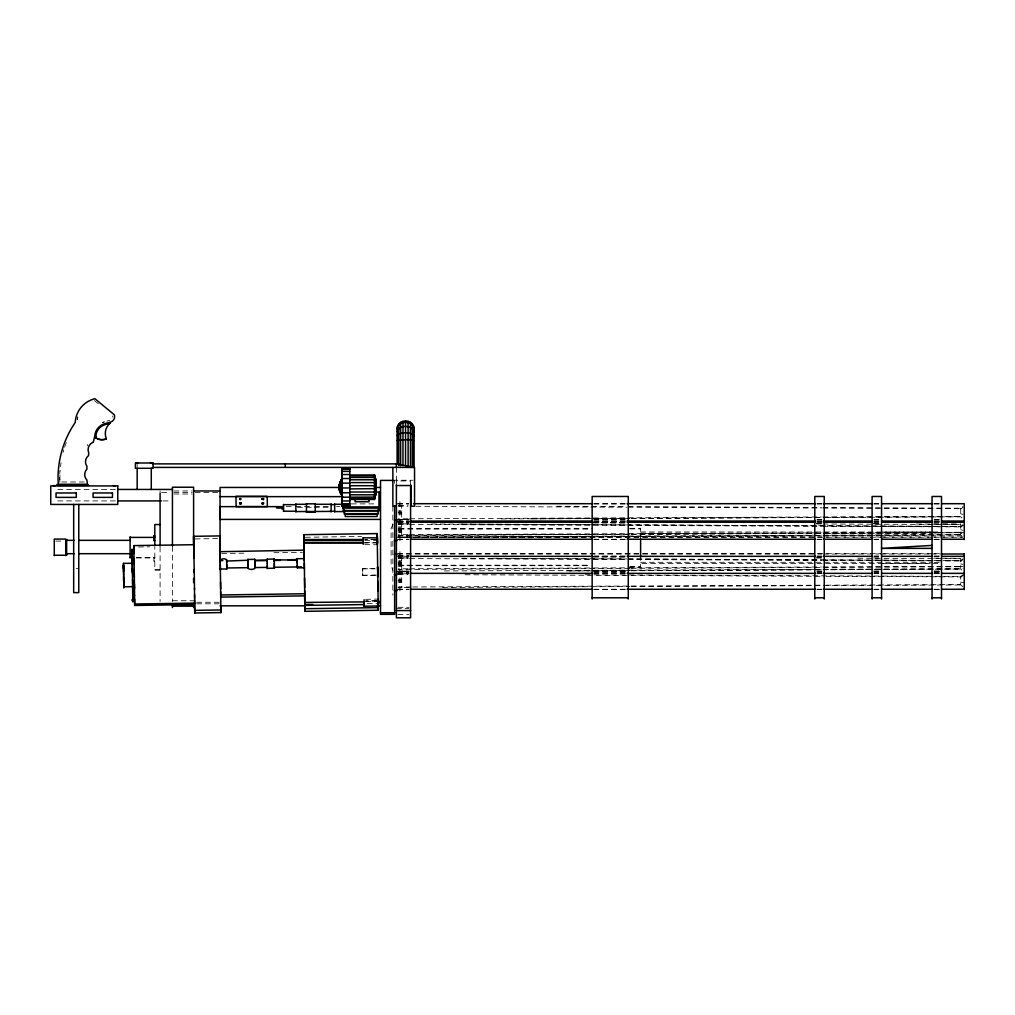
<?xml version="1.0" encoding="UTF-8"?>
<svg xmlns="http://www.w3.org/2000/svg" width="1015" height="1015" viewBox="0 0 1015 1015"><rect width="100%" height="100%" fill="white"/><g stroke="black" fill="none" stroke-linecap="round" stroke-linejoin="round"><path stroke-width="0.75" stroke-dasharray="5 3.75" d="M392.868 524.451L391.105 528.574L391.105 565.71L392.868 570.29M822.949 507.538L960.723 508.223L963.07 506.384M963.07 524.603L960.723 526.43L627.942 524.806M627.942 559.049L960.723 560.546L963.07 558.719M585.16 574.744L960.723 576.444L963.07 574.617M960.723 508.908L963.07 507.36M960.723 527.115L964.25 524.806M960.723 561.232L963.07 559.696M960.723 577.129L964.25 574.82M102.718 422.38L104.329 421.821M102.553 422.583L104.152 422.037M106.968 421.085L109.607 420.35M195.146 538.914L218.238 538.572M305.363 537.278L361.53 536.44M138.509 546.996L149.548 546.831M221.6 553.505L243.79 553.175M273.91 552.731L302.445 552.3M375.309 575.327L362.761 575.518L362.685 570.938L362.659 568.793L375.207 568.578M362.672 568.768L375.207 568.857M362.761 575.239L376.87 575.023M365.628 599.357L376.616 599.078M365.666 601.514L376.641 601.349M367.252 603.62L376.666 603.481M409.261 519.363L398.159 519.414L401.686 519.414M501.169 518.919L629.731 518.31M631.114 518.297L960.723 516.724M408.03 519.528L401.686 519.566L401.686 505.47L408.03 505.495M531.555 518.919L629.731 518.437M631.317 518.437L824.523 517.485M826.109 517.472L960.723 516.813L964.25 519.566M398.159 535.311L629.731 534.22M631.114 534.195L960.723 532.621M411.189 535.413L398.159 535.463M412.775 535.4L629.731 534.334M631.317 534.334L824.523 533.382M826.109 533.37L960.723 532.71L963.07 534.55M629.731 536.529L398.159 537.633L411.189 537.722M631.114 536.516L960.723 534.943M412.775 537.722L629.731 536.656M631.317 536.643L824.523 535.692M826.109 535.692L960.723 535.032L964.25 537.772M629.731 568.337L398.159 569.428L401.686 569.428M631.114 568.311L960.723 566.738L963.07 568.654M409.261 571.686L398.159 571.75L401.686 571.75M566.142 570.938L629.528 570.633M631.114 570.633L960.723 569.047L826.109 569.808M408.03 571.711L401.686 571.889L401.686 555.484L398.159 555.484L401.686 555.636M569.555 570.938L629.731 570.646M631.317 570.76L824.523 569.707M409.261 587.596L398.159 587.647L401.686 587.647M442.527 587.431L629.731 586.543M631.114 586.53L960.723 584.957M408.03 518.767L398.159 518.792M409.603 518.767L626.572 517.815M628.158 517.802L821.363 516.952M822.949 516.952L960.723 516.343M408.03 534.664L398.159 534.702M409.603 534.664L626.572 533.712M628.158 533.7L821.363 532.862M822.949 532.85L960.723 532.253M408.03 536.986L398.159 537.011M409.603 536.973L626.572 536.022M628.158 536.022L821.363 535.171M822.949 535.171L960.723 534.562M408.03 568.781L398.159 568.819M409.603 568.781L626.572 567.829M628.158 567.816L821.363 566.979M822.949 566.966L960.723 566.357M401.686 571.128L408.03 571.102M444.443 570.938L626.572 570.138M628.158 570.138L821.363 569.288M822.949 569.275L960.723 568.679M411.189 586.987L398.159 587.025M412.775 586.975L629.731 586.023M631.317 586.023L824.523 585.173M826.109 585.173L960.723 584.577M392.868 480.247L413.003 480.247M57.804 489.446L116.179 489.446M173.946 490.981L192.089 490.981M161.626 492.503L169.34 492.503M173.946 492.503L192.089 492.503M195.146 492.503L218.491 492.503M173.946 494.001L192.089 494.001M57.804 500.915L116.179 500.915M163.06 500.915L169.315 500.915M397.626 503.694L408.702 503.694M593.889 503.694L625.545 503.694M817.05 503.694L821.807 503.694M874.029 503.694L878.787 503.694M934.181 503.694L940.512 503.694M351.317 503.884L377.136 503.884M397.626 503.998L408.702 503.998M593.889 503.998L625.545 503.998M817.05 503.998L821.807 503.998M874.029 503.998L878.787 503.998M934.181 503.998L940.512 503.998M398.159 505.622L401.686 505.622M398.159 506.231L408.03 506.257M286.23 506.637L294.084 506.637M295.657 506.637L312.95 506.637M314.51 506.637L328.657 506.637M336.523 506.637L339.657 506.637M297.395 507.284L312.734 507.284M314.269 507.284L328.061 507.284M398.159 511.04L401.686 511.04M398.159 512.156L401.686 512.156M398.159 512.88L401.686 512.88M398.159 513.983L401.686 513.983M397.626 519.604L408.702 519.604M593.889 519.604L625.545 519.604M817.05 519.604L821.807 519.604M874.029 519.604L878.787 519.604M934.181 519.604L940.512 519.604M397.626 519.896L408.702 519.896M593.889 519.896L625.545 519.896M817.05 519.896L821.807 519.896M874.029 519.896L878.787 519.896M934.181 519.896L940.512 519.896M397.626 521.038L408.702 521.038M593.889 521.038L625.545 521.038M817.05 521.038L821.807 521.038M874.029 521.038L878.787 521.038M934.181 521.038L940.512 521.038M397.626 521.329L408.702 521.329M593.889 521.329L625.545 521.329M817.05 521.329L821.807 521.329M874.029 521.329L878.787 521.329M934.181 521.329L940.512 521.329M397.626 521.913L408.702 521.913M593.889 521.913L625.545 521.913M817.05 521.913L821.807 521.913M874.029 521.913L878.787 521.913M934.181 521.913L940.512 521.913M398.159 522.129L408.03 522.167M397.626 522.218L408.702 522.218M593.889 522.218L625.545 522.218M817.05 522.218L821.807 522.218M874.029 522.218L878.787 522.218M934.181 522.218L940.512 522.218M401.686 523.829L398.159 523.829L409.261 523.88M398.159 524.451L408.03 524.476M398.159 526.937L401.686 526.937M398.159 528.054L401.686 528.054M629.82 528.346L640.617 528.346L640.617 538.394M399.022 528.574L592.151 528.574M398.159 528.777L401.686 528.777M629.82 528.904L640.617 528.904M399.022 529.094L590.565 529.094M398.159 529.259L401.686 529.259M398.159 529.893L401.686 529.893M398.159 530.363L401.686 530.363M398.159 531.086L401.686 531.086M640.617 531.974L932.049 532M932.684 531.949L940.042 531.949M398.159 532.203L401.686 532.203M881.553 532.025L930.476 532M934.155 532.875L940.042 532.875M640.617 533.18L932.049 533.18M397.626 536.935L821.807 536.935M823.381 536.935L878.787 536.935M880.36 536.935L929.435 536.935M931.009 536.935L962.664 536.935M397.626 537.227L824.967 537.227M826.553 537.227L881.946 537.227M883.532 537.227L932.595 537.227M934.181 537.227L962.664 537.227M397.626 539.244L408.702 539.244M593.889 539.244L625.545 539.244M817.05 539.244L821.807 539.244M874.029 539.244L878.787 539.244M934.181 539.244L940.512 539.244M397.626 539.549L408.702 539.549M593.889 539.549L625.545 539.549M817.05 539.549L821.807 539.549M874.029 539.549L878.787 539.549M934.181 539.549L940.512 539.549M364.778 540.361L375.753 540.361M55.825 541.084L63.539 541.084M364.778 542.479L375.753 542.479M363.218 543L375.753 542.936M364.778 544.649L375.778 544.763M397.626 553.708L824.967 553.708M826.553 553.708L881.946 553.708M883.532 553.708L932.595 553.708M934.181 553.708L940.512 553.708M397.626 554.012L821.807 554.012M823.381 554.012L878.787 554.012M880.36 554.012L929.435 554.012M931.009 554.012L940.512 554.012M397.626 556.03L408.702 556.03M593.889 556.03L625.545 556.03M817.05 556.03L821.807 556.03M874.029 556.03L878.787 556.03M934.181 556.03L940.512 556.03M397.626 556.334L408.702 556.334M593.889 556.334L625.545 556.334M817.05 556.334L821.807 556.334M874.029 556.334L878.787 556.334M934.181 556.334L940.512 556.334M136.276 557.375L154.8 557.375M154.8 557.666L153.912 557.666L153.912 561.181L154.8 561.181M153.912 557.831L154.8 557.831M398.159 557.806L408.03 557.831M136.276 557.946L154.8 557.946M401.686 557.946L398.159 557.946L409.261 557.857M398.159 558.567L408.03 558.593M153.912 561.029L154.8 561.029M398.159 561.054L401.686 561.054M398.159 562.17L401.686 562.17M640.617 562.297L932.049 562.297M934.155 562.615L940.042 562.615M398.159 562.894L401.686 562.894M398.159 563.376L401.686 563.376M881.553 563.465L930.476 563.49L640.617 563.515M932.684 563.541L940.042 563.541M398.159 564.01L401.686 564.01M398.159 564.48L401.686 564.48M398.159 565.203L590.565 565.19M399.022 565.71L590.565 565.71M398.159 566.319L401.686 566.319M629.82 566.586L640.617 566.586M629.82 567.144L640.617 567.144L640.617 557.616M76.227 568.679L78.777 568.679M154.8 569.352L160.091 569.352M398.159 569.58L401.686 569.58M160.091 570.24L154.8 570.24L154.8 546.59M397.626 571.052L408.702 571.052M593.889 571.052L625.545 571.052M817.05 571.052L821.807 571.052M874.029 571.052L878.787 571.052M934.181 571.052L940.512 571.052M397.626 571.344L408.702 571.344M593.889 571.344L625.545 571.344M817.05 571.344L821.807 571.344M874.029 571.344L878.787 571.344M934.181 571.344L940.512 571.344M397.626 571.927L408.702 571.927M593.889 571.927L625.545 571.927M817.05 571.927L821.807 571.927M874.029 571.927L878.787 571.927M934.181 571.927L940.512 571.927M397.626 572.232L408.702 572.232M593.889 572.232L625.545 572.232M817.05 572.232L821.807 572.232M874.029 572.232L878.787 572.232M934.181 572.232L940.512 572.232M397.626 573.361L408.702 573.361M593.889 573.361L625.545 573.361M817.05 573.361L821.807 573.361M874.029 573.361L878.787 573.361M934.181 573.361L940.512 573.361M397.626 573.665L408.702 573.665M593.889 573.665L625.545 573.665M817.05 573.665L821.807 573.665M874.029 573.665L878.787 573.665M934.181 573.665L940.512 573.665M401.686 573.843L398.159 573.843L409.261 573.754M398.159 574.465L408.03 574.49M398.159 579.273L401.686 579.273M398.159 580.377L401.686 580.377M398.159 581.113L401.686 581.113M398.159 582.217L401.686 582.217M398.159 587.786L401.686 587.786L401.686 573.703M397.626 589.258L408.702 589.258M593.889 589.258L625.545 589.258M817.05 589.258L821.807 589.258M874.029 589.258L878.787 589.258M934.181 589.258L940.512 589.258M397.626 589.563L408.702 589.563M593.889 589.563L625.545 589.563M817.05 589.563L821.807 589.563M874.029 589.563L878.787 589.563M934.181 589.563L940.512 589.563M172.436 600.753L193.599 600.753M196.707 602.276L220.052 602.276M196.707 603.798L220.052 603.798M397.982 607.313L409.007 607.313M396.396 608.645L409.007 608.645M397.982 614.38L409.007 614.38M84.283 482.011L60.126 481.985L59.923 478.458A96.184 96.159 0.8 0 1 60.177 470.529M556.892 506.231L626.572 506.574M628.158 506.587L821.363 507.538M415.947 506.295L626.572 507.221M628.158 507.221L821.363 508.071M822.949 508.084L960.723 508.68M398.159 521.367L409.261 521.431M593.077 522.319L624.986 522.471M816.517 523.41L822.861 523.448L816.517 523.512M873.56 523.689L879.954 523.727M933.787 523.981L960.723 524.121L960.723 535.032M398.159 521.52L409.261 521.57M593.077 522.446L624.986 522.585M873.56 523.791L879.954 523.816M916.355 523.994L960.723 524.209M593.318 522.979L624.986 523.106M816.606 523.956L821.363 523.968M822.949 523.981L960.723 524.577M398.159 523.689L409.261 523.74M461.546 523.994L626.572 524.793M431.438 523.994L626.572 524.907M627.942 524.933L960.723 526.519M409.603 524.476L626.572 525.427M628.158 525.44L821.363 526.29M822.949 526.29L960.723 526.899M398.159 555.636L409.261 555.535M593.077 556.563L624.986 556.588M816.517 557.628L822.861 557.565M873.56 557.907L879.954 557.831M933.787 558.199L940.131 558.136M941.704 558.237L960.723 558.326L960.723 569.149L964.25 571.889M401.686 556.245L408.03 556.271M593.318 557.083L624.986 557.222M816.606 558.072L821.363 558.085M857.789 558.25L960.723 558.694M493.544 558.25L626.572 558.91M628.158 558.91L821.363 559.861M822.949 559.874L960.723 560.546M461.546 558.25L626.572 559.024M409.603 558.593L626.572 559.544M628.158 559.557L821.363 560.407M822.949 560.407L960.723 561.016M465.035 574.744L629.731 575.467M631.317 575.467L824.523 576.317M826.109 576.33L960.723 576.913M960.723 513.844L963.07 514.402M960.723 529.741L963.07 530.312M960.723 532.05L964.25 532.9M960.723 563.858L963.07 564.416M960.723 566.167L963.07 566.738M960.723 582.077L964.25 582.914M963.07 586.873L960.723 585.046L960.723 576.444M94.458 400.62L99.267 404.516M59.872 482.379L59.657 478.826A97.148 97.136 0.8 0 1 59.91 470.808M362.761 575.518L362.71 572.688M362.672 568.971L362.723 571.597M960.723 508.223L960.723 516.813M410.593 484.815L410.593 480.945L396.396 480.945L396.396 483.521M401.686 521.367L401.686 537.772M399.923 501.575L399.923 540.944M399.923 551.589L399.923 590.958M396.396 467.407L396.396 480.247M394.632 480.412L394.632 483.368M392.868 506.282L392.868 595.158M172.436 546.4L172.436 601.476M160.091 490.981L160.091 492.503M160.091 546.971L160.091 601.476M137.165 464.324L137.165 466.963M112.716 415.947A3.984 3.984 0 0 1 112.741 417.165M77.153 419.423A24.271 24.259 0 0 1 77.724 416.886M77.242 419.652A24.03 24.017 0 0 1 77.812 417.14M60.545 466.57A96.184 96.159 0.8 0 1 61.078 462.637M63.057 452.386A97.148 97.136 0.8 0 1 63.793 449.81M64.592 447.272A97.148 97.136 0.8 0 1 66.419 442.236M87.138 445.788A9.376 9.376 0 0 1 87.772 444.494M376.641 600.842L365.654 601.007L376.641 600.905M375.753 539.472L364.778 539.472L375.753 539.536"/><path stroke-width="1.5" d="M57.145 484.345L57.145 485.386L88.508 485.386M132.825 599.319C133.193 603.633 130.681 597.353 134.614 599.231L134.614 601.933M194.017 558.199L193.725 544.712L133.777 545.601L133.79 549.331M194.601 599.7L194.626 604.572L134.678 605.46L134.576 595.386M193.725 546.184L193.725 544.712M380.524 519.414L220.052 519.414L220.052 508.591M220.255 563.109C217.451 558.301 228.02 557.07 226.675 561.663M220.331 569.25L220.28 564.34M226.637 559.57L226.649 561.067L247.812 560.242M226.776 569.161L226.751 567.068M247.812 560.749L247.8 559.265L247.838 561.358M267.224 561.067L267.186 558.973L267.211 560.572L254.867 560.762L254.841 559.151L254.892 561.244M267.338 568.552L267.313 566.459M280.368 560.382L274.266 560.47L274.24 558.872L274.278 560.965M274.393 568.451L274.367 566.357M297.179 560.128L297.167 558.529L297.205 560.623M377.326 543.736L378.291 610.243L304.931 611.334L304.411 567.943M364.131 603.671L364.157 606.31L364.119 603.24M364.131 604.559L304.931 605.371M378.684 603.456L378.646 600.804L378.278 606.107L378.176 599.053L378.265 604.344L378.227 603.037M220.204 560.648L222.78 560.61M254.867 560.267L267.211 560.077M274.253 559.849L297.192 560.014M297.179 559.506L288.006 559.773M341.763 505.927L341.763 468.524L349.794 468.524L349.794 505.927L341.763 505.927L341.877 494.419L340.888 493.595M110.331 423.255L110.331 422.976A13.5 13.5 0 0 0 106.359 438.746L106.359 438.886A10.987 10.987 0 0 1 95.854 437.909L95.854 437.77A12.738 12.738 0 0 1 95.829 436.31M341.763 503.059L341.877 492.402L339.124 489.471M341.763 499.926L341.877 490.664L340.888 490.258M341.877 492.402L341.763 497.21L374.484 497.071L376.248 491.818L374.484 498.657L349.794 498.657M349.794 492.77L341.763 492.77L341.763 483.089L349.794 483.089M133.828 549.597L133.942 553.518M132.419 570.151L132.28 563.249L123.462 563.376L123.513 568.781M134.411 587.647L134.386 587.203M220.001 551.703L304.043 550.155L304.208 558.187M340.888 493.176L340 492.491L340 481.96L341.877 480.653M339.124 485.398L340.888 481.326M339.885 490.156L339.124 489.814L339.124 484.637L340.888 481.63M341.763 492.77L341.877 490.664M340.888 483.749L339.885 485.157L340 482.404L341.877 481.161L341.763 468.524M339.124 485.931L340.888 483.419M339.124 486.553L340 485.03L341.877 484.561L341.763 478.509L349.794 478.509M339.885 485.157L340 483.863M340.888 489.319L339.885 487.987L340 486.35L340.888 486.248M339.885 485.766L340 485.03M408.119 467.306L413.879 467.306L413.879 428.165C413.6 418.713 397.487 418.713 397.22 428.165L397.22 464.299M397.22 429.079C397.753 420.121 413.333 420.121 413.879 429.079M239.553 499.114L240.2 498.454M241.354 503.63L240.72 502.818M261.997 498.847L263.278 499.482M376.248 491.793L374.484 499.469L349.794 499.469M397.22 431.705C398.882 424.625 412.204 424.625 413.879 431.705M374.484 498.657L376.248 492.338M374.484 497.071L376.248 490.994L374.484 494.812L349.794 494.812M374.928 495.46L375.816 492.453M93.291 442.248L94.712 436.475A13.855 13.855 0 0 1 103.327 424.143L110.952 421.91A5.633 5.633 0 0 0 114.365 414.83L94.903 398.705L92.733 399.326A25.883 25.87 0 0 0 75.554 419.423L75.199 422.494L72.116 427.315A98.76 98.747 0.8 0 0 58.045 479.118L58.248 484.269L87.391 484.269L86.922 480.07A7.866 7.866 0 0 1 86.922 469.095L86.935 466.342A7.866 7.866 0 0 1 88.61 455.494L88.66 452.614A7.866 7.866 0 0 1 92.746 442.439L93.291 442.236M374.928 495.675L375.816 493.087M374.484 494.812L376.248 489.902L374.484 492.021L349.794 492.021M397.22 435.625L397.626 434.75C402.257 432.035 408.842 432.035 413.473 434.75L413.473 436.488M374.484 492.021L376.248 488.634L349.794 488.926M239.73 503.072L240.492 504.049L241.266 503.072M262.225 498.593L261.997 499.266M262.149 503.072L262.289 503.884M374.484 488.926L376.248 487.263L374.484 485.703L349.794 485.703M340.888 480.197L341.877 479.283L341.877 495.168L340.888 494.254L340.888 480.197L341.877 479.385M340.888 480.577L341.877 479.714M239.87 502.958L239.642 503.63M263.469 499.507L263.469 498.593L262.225 498.72M340.888 480.856L341.877 480.032L341.763 470.656M340.888 482.366L339.124 484.98M340.888 482.607L339.885 484.688L340 482.011L340 492.491L341.877 493.798L341.763 505.102L349.794 505.102M397.22 440.244L408.119 439.558L413.473 440.459M340.888 483.229L341.877 482.709L341.763 478.509M239.806 498.72L241.05 498.72M239.87 503.085L241.126 503.085M262.466 502.869L262.06 503.63M262.289 503.085L263.139 502.818M339.124 484.637L339.885 484.295M110.331 423.179L105.129 424.638A12.738 12.738 0 0 0 95.854 437.909M240.936 503.846L239.73 503.643M262.403 498.631L263.697 498.847L263.075 499.659M193.649 543.977L193.599 536.313L219.798 535.92L220.674 589.03M219.76 535.933L219.862 546.59M377.808 543L377.149 533.586L377.212 544.116M194.563 605.321L194.728 612.971L220.927 612.578L220.534 581.988M220.902 612.591L220.763 606.196M378.252 610.243L378.088 602.593M240.657 499.532L240.2 499.659M340.888 486.68L341.877 486.604M932.049 545.41L881.553 548.366L932.049 548.366M303.929 549.483L303.79 534.677L377.149 533.586M131.645 550.067L131.671 551.678M247.8 559.455L254.841 559.354M267.186 559.163L274.24 559.062M297.167 558.719L304.221 558.618L304.272 560.724M274.253 559.976L280.368 559.887M301.531 566.878L274.367 567.271L274.355 565.571M226.776 568.971L220.344 569.06L220.357 570.164M267.338 568.362L274.393 568.26M297.281 565.228L297.306 567.867L304.36 567.766L304.31 563.097M123.627 576.101L123.83 588.002L123.83 586.784L132.648 586.657L132.622 584.881M304.678 590.489L304.716 593.737L220.686 594.98L220.648 591.745M220.686 597.099L304.703 595.856L304.716 593.737M134.678 604.001L194.626 603.113M304.893 602.428L364.093 601.908M304.906 604.559L312.696 604.445M364.157 606.196L378.291 605.98M194.766 612.971L194.753 610.358L220.927 609.964M304.944 608.721L378.278 607.63M136.276 462.713L138.04 462.713M150.385 462.713L152.149 462.713M153.037 463.88L396.396 463.88L414.031 467.407M153.037 467.407L414.551 467.407L414.551 506.206L411.024 506.206L411.024 485.538L396.396 485.538M341.763 468.968L349.794 468.968M341.763 469.349L349.794 469.349M341.763 471.391L349.794 471.391M349.794 474.525L341.763 474.525L341.877 481.161M349.794 474.995L374.484 474.969L376.248 481.935L376.248 492.516L374.484 499.469L374.484 474.969L376.248 481.935L374.484 475.794L349.794 475.857M349.794 477.481L374.484 477.481L376.248 482.658L374.484 474.995L376.248 482.112L374.928 478.687M349.794 479.778L374.484 479.778L376.248 483.508L374.484 475.857L376.248 482.112M393.071 480.412L380.524 480.412L380.524 614.329L394.632 614.329L394.632 505.978M349.794 482.582L374.484 482.582L376.248 484.612L374.484 479.778M57.145 485.107L88.508 485.107M53.389 485.639L55.153 485.639M113.35 485.639L115.114 485.639M339.124 487.225L339.885 487.225M339.619 487.454L220.052 487.454L220.052 549.724M375.804 487.454L380.524 487.454M341.763 487.961L349.794 487.961M117.765 489.446L172.436 489.446M193.599 490.981L220.052 490.981M376.527 492.059L379.597 492.059L379.597 508.122L342.778 508.122L342.778 505.153M235.975 496.297L267.211 496.297L267.364 506.637L236.127 506.637L235.975 496.639M220.052 496.639L342.753 496.639M117.765 500.915L161.499 500.915M341.763 500.966L349.794 500.966M413.448 503.694L592.303 503.694M627.118 503.694L815.476 503.694M823.381 503.694L872.456 503.694M881.946 503.694L932.595 503.694M942.098 503.694L964.25 503.694L964.25 539.549M306.441 503.821L315.259 503.821M341.763 503.783L349.794 503.783M295.86 504.29L306.441 504.29M315.259 504.29L331.131 504.29M334.658 504.29L342.22 504.29M331.131 504.607L334.658 504.607M283.515 504.671L295.86 504.671M341.763 505.483L349.794 505.483M396.396 506.206L392.868 506.206L392.868 467.407M283.084 506.637L220.052 506.637L220.039 511.408M342.778 506.916L379.597 506.916M283.515 507.081L281.751 507.081L281.751 508.82L283.515 508.781M344.212 510.52L378.164 510.52M283.515 511.205L295.86 511.205M331.131 511.255L334.658 511.255M295.86 511.573L331.131 511.408M334.658 511.573L345.24 511.573M306.441 512.055L315.259 512.055M345.24 513.653L377.136 513.653M394.277 520.137L397.106 520.137M410.288 521.038L592.303 521.038M627.118 521.038L815.476 521.038M823.381 521.038L872.456 521.038M881.946 521.038L932.595 521.038M942.098 521.038L964.25 521.038M410.288 522.218L592.303 522.218M627.118 522.218L815.476 522.218M823.381 522.218L872.456 522.218M881.946 522.218L932.595 522.218M942.098 522.218L964.25 522.218M160.091 524.539L154.8 524.539L154.8 545.499M153.912 536.022L154.8 536.022M130.11 537.404L154.8 537.404M363.218 537.836L377.352 537.836M410.288 539.244L592.303 539.244M627.118 539.244L815.476 539.244M823.381 539.244L872.456 539.244M881.946 539.244L932.595 539.244M942.098 539.244L964.25 539.244M363.218 539.536L304.056 539.536L304.056 543M65.734 539.84L66.622 539.84M66.622 540.348L74.361 540.348M79.005 540.348L130.11 540.348M153.912 540.5L154.8 540.5M304.056 540.361L363.218 540.361M394.277 540.602L397.106 540.602M304.056 542.479L363.218 542.479M304.056 542.936L363.218 542.936M66.622 553.695L74.361 553.695M79.005 553.695L130.11 553.695M942.098 554.012L964.25 554.012M394.277 554.253L397.106 554.253M65.734 554.939L66.622 554.939M54.277 555.243L65.734 555.243M410.288 556.334L592.303 556.334M627.118 556.334L815.476 556.334M823.381 556.334L872.456 556.334M881.946 556.334L932.595 556.334M942.098 556.334L964.25 556.334M130.11 557.375L133.193 557.375M410.288 573.361L592.303 573.361M627.118 573.361L815.476 573.361M823.381 573.361L872.456 573.361M881.946 573.361L932.595 573.361M942.098 573.361L964.25 573.361M394.277 574.718L397.106 574.718M410.288 589.258L592.303 589.258M627.118 589.258L815.476 589.258M823.381 589.258L872.456 589.258M881.946 589.258L932.595 589.258M942.098 589.258L964.25 589.258M394.277 590.616L397.106 590.616M592.151 597.784L628.272 597.784M814.791 597.784L824.243 597.784M872.101 597.784L881.553 597.784M932.049 597.784L941.501 597.784M220.052 605.841L305.007 605.841M377.377 605.841L380.524 605.841M172.436 606.158L193.599 606.158M396.396 610.573L410.593 610.573M380.524 612.73L394.632 612.73M340 487.733L340.888 487.796M262.682 503.909L263.532 502.958M374.484 485.703L376.248 485.893L374.484 482.582M339.124 487.898L339.885 487.987M340.888 488.507L341.877 488.684M339.124 488.52L340 489.078M339.124 489.052L340.888 490.702M339.124 489.725L340.888 492.821M262.289 503.757L263.354 503.973L263.672 503.072M340.888 491.019L339.885 489.293L340 491.526L340.888 492.085M341.877 493.29L340 492.047L339.885 490.055M340.888 493.874L341.877 494.736M340.888 494.165L341.877 495.066M374.484 477.481L376.248 483.508M375.195 480.323L376.248 484.574M341.763 483.089L341.877 484.561M339.885 488.684L340 490.296M340 492.44L339.885 489.763L340 491.526M339.885 489.293L340 491.311M133.777 545.601L134.12 563.794M134.678 605.46L134.589 602.301M339.885 489.763L340 492.047M378.202 600.081L378.202 600.88M132.813 600.614L132.851 601.958L132.559 579.59M220.014 551.411L220.179 559.43M123.462 563.376L123.602 570.29M303.815 534.677L304.386 568.92M304.931 611.334L304.627 596.554M193.624 536.313L194.246 572.929M341.763 477.24L341.827 479.638M132.381 599.345L132.407 601.07M377.656 568.134L377.631 566.89L377.682 569.402M377.656 568.362L377.631 567.284L377.669 570.265M377.758 574.642L377.656 576.977L377.745 573.564M364.068 599.738L364.131 603.697M123.741 583.447L123.805 586.264L123.779 582.876M377.732 574.439L377.77 576.558L377.77 575.53M297.192 559.849L297.217 561.409M274.278 560.191L274.291 561.752M267.224 560.293L267.25 561.853M254.879 560.483L254.905 562.044M247.825 560.584L247.85 562.145M226.662 560.902L226.688 562.462M132.749 597.581L132.648 586.657M377.694 570.62L377.72 571.914M377.669 568.971L377.707 571.166M377.694 571.914L377.732 574.871M377.732 581.164L377.885 591.098M378.214 600.817L378.227 602.123M297.23 561.967L297.255 563.325M297.217 560.826L297.23 562.335M274.291 561.168L274.329 563.655M267.237 561.27L267.275 563.769M254.917 562.589L254.93 563.947M254.892 561.447L254.917 562.957M247.838 561.561L247.876 564.048M226.688 561.866L226.713 564.365M194.157 579.425L194.182 582.483M134.056 559.087L134.513 589.017M132.47 573.209L132.077 549.166L132.077 551.856M123.678 575.277L123.487 565.114L123.551 571.661M123.665 578.816L123.703 581.329M377.682 571.458L377.707 572.676M304.563 578.043L304.703 587.786M297.255 563.198L297.281 565.621M274.342 564.644L274.367 565.951M274.329 563.541L274.342 564.784M267.275 563.642L267.313 566.066M254.93 563.832L254.968 566.243M247.888 565.038L247.914 566.345M247.876 563.934L247.901 565.177M226.726 565.355L226.764 567.981L247.926 567.664L247.901 565.964M226.713 564.251L226.751 566.662M194.22 569.58L194.512 589.423M134.234 570.328L134.335 577.218M132.28 568.451L132.661 584.018M123.716 578.03L123.754 580.618M123.551 570.76L123.83 586.784M267.3 565.672L267.326 567.385L254.981 567.563L254.955 565.863M194.461 588.129L194.626 598.165M134.424 583.993L134.589 595.488M132.216 563.997L132.077 550.067M132.331 568.654L132.369 571.534M297.281 566.015L297.306 567.867M254.968 566.649C256.567 570.252 246.404 570.392 247.914 566.751M194.55 594.6L194.753 610.358M964.25 553.708L964.25 589.563M941.501 599.015L941.501 496.475L932.049 496.475L932.049 599.015M881.553 599.015L881.553 496.475L872.101 496.475L872.101 599.015M824.243 599.015L824.243 496.475L814.791 496.475L814.791 599.015M640.617 539.054L640.617 557.197M628.272 599.015L628.272 496.475L592.151 496.475L592.151 599.015M413.473 425.919L413.473 467.306M412.293 423.902L412.293 467.306M410.593 484.815L410.593 617.792L396.396 617.792L396.396 484.815M410.441 422.303L410.441 467.306M408.119 421.263L408.119 465.758M405.543 420.908L405.543 465.758M402.968 421.263L402.968 465.758M400.646 422.303L400.646 465.771M398.806 423.902L398.806 465.771M397.626 425.919L397.626 464.274M396.396 463.88L396.396 467.407M379.128 492.389L379.128 510.9L343.248 510.9L343.248 504.595M378.164 509.593L378.164 514.059L344.212 514.059L344.212 509.593M377.352 537.709L377.352 544.763M377.136 513.349L377.136 516.495L345.24 516.495L345.24 513.362M369.016 498.733L369.016 501.765L355.123 501.765L355.123 498.733M363.218 537.709L363.218 544.294M338.845 486.337L338.845 488.101M334.658 503.96L334.658 511.915M331.131 503.96L331.131 511.915M315.259 503.668L315.259 512.194M306.441 503.668L306.441 512.194M295.86 503.96L295.86 511.915M285.304 463.88L285.304 467.407M283.515 504.43L283.515 511.433M193.599 545.233L193.599 487.213L172.436 487.213L172.436 546.007M193.599 578.36L193.599 582.686M193.599 604.839L193.599 607.541M172.436 604.839L172.436 607.541M160.091 493.303L160.091 546.007M153.912 535.907L153.912 540.602M151.273 468.283L151.273 489.446M137.165 468.283L137.165 489.446M130.11 536.834L130.11 557.946M78.777 504.442L78.777 592.62L73.676 592.62L73.676 504.442M66.622 539.523L66.622 555.256M65.734 555.7L65.734 539.079L54.277 539.079L54.277 555.7M106.359 438.746A10.987 10.987 0 0 1 95.854 437.77M153.037 462.992L135.401 462.992L135.401 468.283L153.037 468.283L153.037 462.992M117.765 485.919L50.75 485.919L50.75 504.442L117.765 504.442L117.765 485.919M76.303 492.973L56.041 492.973L56.041 497.388L76.303 497.388L76.303 492.973M112.475 492.973L93.076 492.973L93.076 497.388L112.475 497.388L112.475 492.973M281.891 507.652L276.537 507.652L281.802 507.652M375.816 481.985L374.928 478.978L375.816 481.935"/></g></svg>
